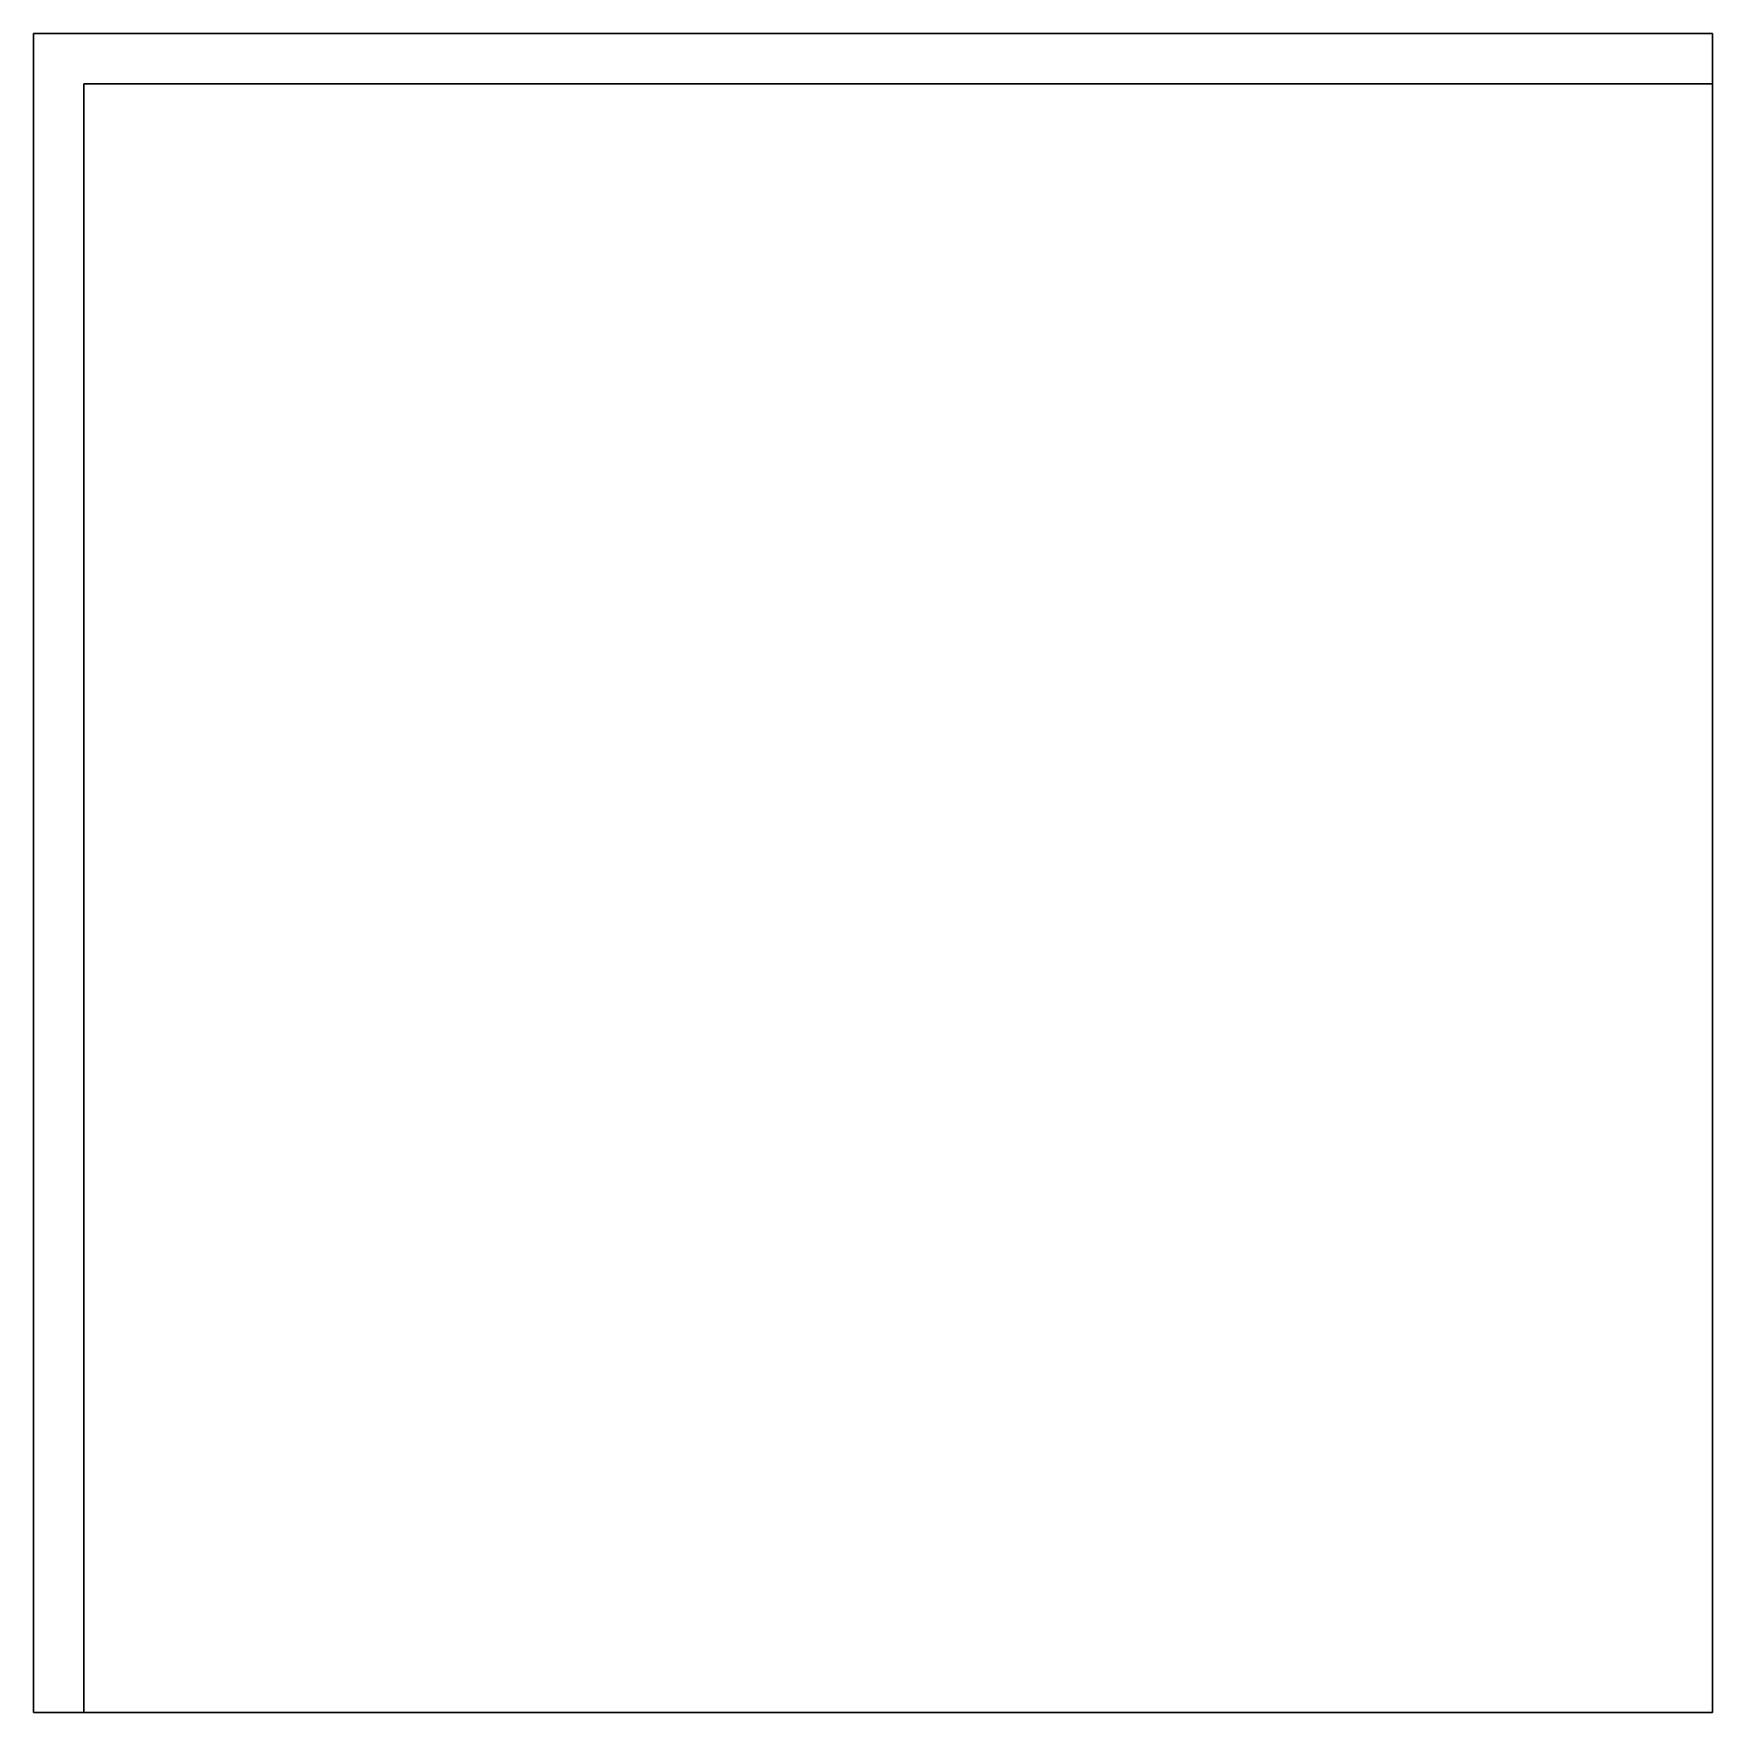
# Model space of a CAD drawing. Extents: x 0 to 5000, y -5000 to 0.
import ezdxf

# ---------------------------------------------------------------- set-up
doc = ezdxf.new("R2010")
doc.units = 0
for name, color, linetype in [('PAREDE_FACE_INFERIOR_MOVIMENTACAO', 7, 'CONTINUOUS'), ('PAREDE_FACE_PERFIL_MOVIMENTACAO_INDICEFORMA_0_INDICEFORMAPROCESSADA_0', 7, 'CONTINUOUS'), ('PAREDE_FACE_PERFIL_MOVIMENTACAO_INDICEFORMA_1_INDICEFORMAPROCESSADA_1', 7, 'CONTINUOUS'), ('PAREDE_FACE_PERFIL_MOVIMENTACAO_INDICEFORMA_2_INDICEFORMAPROCESSADA_2', 7, 'CONTINUOUS'), ('PAREDE_FACE_PERFIL_MOVIMENTACAO_INDICEFORMA_3_INDICEFORMAPROCESSADA_3', 7, 'CONTINUOUS'), ('PAREDE_FACE_PERFIL_MOVIMENTACAO_INDICEFORMA_4_INDICEFORMAPROCESSADA_4', 7, 'CONTINUOUS'), ('PAREDE_FACE_PERFIL_MOVIMENTACAO_INDICEFORMA_5_INDICEFORMAPROCESSADA_5', 7, 'CONTINUOUS'), ('PAREDE_FACE_SUPERIOR_MOVIMENTACAO', 7, 'CONTINUOUS'), ('PISOTETO_FACE_INFERIOR_MOVIMENTACAO', 7, 'CONTINUOUS'), ('PISOTETO_FACE_PERFIL_MOVIMENTACAO_INDICEFORMA_0_INDICEFORMAPROCESSADA_0', 7, 'CONTINUOUS'), ('PISOTETO_FACE_PERFIL_MOVIMENTACAO_INDICEFORMA_1_INDICEFORMAPROCESSADA_1', 7, 'CONTINUOUS'), ('PISOTETO_FACE_PERFIL_MOVIMENTACAO_INDICEFORMA_2_INDICEFORMAPROCESSADA_2', 7, 'CONTINUOUS'), ('PISOTETO_FACE_PERFIL_MOVIMENTACAO_INDICEFORMA_3_INDICEFORMAPROCESSADA_3', 7, 'CONTINUOUS'), ('PISOTETO_FACE_SUPERIOR_MOVIMENTACAO', 7, 'CONTINUOUS')]:
    doc.layers.add(name, color=color, linetype=linetype)

msp = doc.modelspace()

# ---------------------------------------------------------------- linework, layer by layer
at = {"layer": 'PAREDE_FACE_INFERIOR_MOVIMENTACAO'}
for points, invisible_edges in [([(0, 0, 5), (150, -150, 5), (0, -5000, 5), (0, 0, 5)], 3), ([(150, -150, 5), (0, 0, 5), (5000, 0, 5), (150, -150, 5)], 5), ([(150, -150, 5), (5000, 0, 5), (5000, -150, 5), (150, -150, 5)], 1), ([(150, -5000, 5), (0, -5000, 5), (150, -150, 5), (150, -5000, 5)], 2)]:
    msp.add_3dface(points, dxfattribs=dict(at, invisible_edges=invisible_edges))
at = {"layer": 'PAREDE_FACE_PERFIL_MOVIMENTACAO_INDICEFORMA_0_INDICEFORMAPROCESSADA_0', "invisible_edges": 1}
for points in [[(150, -150, 5), (150, -5000, 2605), (150, -5000, 5), (150, -150, 5)], [(150, -5000, 2605), (150, -150, 5), (150, -150, 2605), (150, -5000, 2605)]]:
    msp.add_3dface(points, dxfattribs=at)
at = {"layer": 'PAREDE_FACE_PERFIL_MOVIMENTACAO_INDICEFORMA_1_INDICEFORMAPROCESSADA_1', "invisible_edges": 1}
for points in [[(5000, -150, 2605), (150, -150, 5), (5000, -150, 5), (5000, -150, 2605)], [(150, -150, 5), (5000, -150, 2605), (150, -150, 2605), (150, -150, 5)]]:
    msp.add_3dface(points, dxfattribs=at)
at = {"layer": 'PAREDE_FACE_PERFIL_MOVIMENTACAO_INDICEFORMA_2_INDICEFORMAPROCESSADA_2', "invisible_edges": 1}
for points in [[(5000, 0, 5), (5000, -150, 2605), (5000, -150, 5), (5000, 0, 5)], [(5000, -150, 2605), (5000, 0, 5), (5000, 0, 2605), (5000, -150, 2605)]]:
    msp.add_3dface(points, dxfattribs=at)
at = {"layer": 'PAREDE_FACE_PERFIL_MOVIMENTACAO_INDICEFORMA_3_INDICEFORMAPROCESSADA_3', "invisible_edges": 1}
for points in [[(0, 0, 2605), (5000, 0, 5), (0, 0, 5), (0, 0, 2605)], [(5000, 0, 5), (0, 0, 2605), (5000, 0, 2605), (5000, 0, 5)]]:
    msp.add_3dface(points, dxfattribs=at)
at = {"layer": 'PAREDE_FACE_PERFIL_MOVIMENTACAO_INDICEFORMA_4_INDICEFORMAPROCESSADA_4', "invisible_edges": 1}
for points in [[(0, 0, 2605), (0, -5000, 5), (0, -5000, 2605), (0, 0, 2605)], [(0, -5000, 5), (0, 0, 2605), (0, 0, 5), (0, -5000, 5)]]:
    msp.add_3dface(points, dxfattribs=at)
at = {"layer": 'PAREDE_FACE_PERFIL_MOVIMENTACAO_INDICEFORMA_5_INDICEFORMAPROCESSADA_5', "invisible_edges": 1}
for points in [[(150, -5000, 2605), (0, -5000, 5), (150, -5000, 5), (150, -5000, 2605)], [(0, -5000, 5), (150, -5000, 2605), (0, -5000, 2605), (0, -5000, 5)]]:
    msp.add_3dface(points, dxfattribs=at)
at = {"layer": 'PAREDE_FACE_SUPERIOR_MOVIMENTACAO'}
for points, invisible_edges in [([(150, -5000, 2605), (0, 0, 2605), (0, -5000, 2605), (150, -5000, 2605)], 1), ([(0, 0, 2605), (150, -5000, 2605), (150, -150, 2605), (0, 0, 2605)], 5), ([(0, 0, 2605), (150, -150, 2605), (5000, 0, 2605), (0, 0, 2605)], 3), ([(5000, 0, 2605), (150, -150, 2605), (5000, -150, 2605), (5000, 0, 2605)], 1)]:
    msp.add_3dface(points, dxfattribs=dict(at, invisible_edges=invisible_edges))
at = {"layer": 'PISOTETO_FACE_INFERIOR_MOVIMENTACAO', "invisible_edges": 1}
for points in [[(5000, 0), (0, -5000), (0, 0), (5000, 0)], [(0, -5000), (5000, 0), (5000, -5000), (0, -5000)]]:
    msp.add_3dface(points, dxfattribs=at)
at = {"layer": 'PISOTETO_FACE_PERFIL_MOVIMENTACAO_INDICEFORMA_0_INDICEFORMAPROCESSADA_0', "invisible_edges": 1}
for points in [[(5000, -5000, 5), (0, -5000), (5000, -5000), (5000, -5000, 5)], [(0, -5000), (5000, -5000, 5), (0, -5000, 5), (0, -5000)]]:
    msp.add_3dface(points, dxfattribs=at)
at = {"layer": 'PISOTETO_FACE_PERFIL_MOVIMENTACAO_INDICEFORMA_1_INDICEFORMAPROCESSADA_1', "invisible_edges": 1}
for points in [[(5000, 0), (5000, -5000, 5), (5000, -5000), (5000, 0)], [(5000, -5000, 5), (5000, 0), (5000, 0, 5), (5000, -5000, 5)]]:
    msp.add_3dface(points, dxfattribs=at)
at = {"layer": 'PISOTETO_FACE_PERFIL_MOVIMENTACAO_INDICEFORMA_2_INDICEFORMAPROCESSADA_2', "invisible_edges": 1}
for points in [[(0, 0, 5), (5000, 0), (0, 0), (0, 0, 5)], [(5000, 0), (0, 0, 5), (5000, 0, 5), (5000, 0)]]:
    msp.add_3dface(points, dxfattribs=at)
at = {"layer": 'PISOTETO_FACE_PERFIL_MOVIMENTACAO_INDICEFORMA_3_INDICEFORMAPROCESSADA_3', "invisible_edges": 1}
for points in [[(0, 0, 5), (0, -5000), (0, -5000, 5), (0, 0, 5)], [(0, -5000), (0, 0, 5), (0, 0), (0, -5000)]]:
    msp.add_3dface(points, dxfattribs=at)
at = {"layer": 'PISOTETO_FACE_SUPERIOR_MOVIMENTACAO', "invisible_edges": 1}
for points in [[(5000, -5000, 5), (0, 0, 5), (0, -5000, 5), (5000, -5000, 5)], [(0, 0, 5), (5000, -5000, 5), (5000, 0, 5), (0, 0, 5)]]:
    msp.add_3dface(points, dxfattribs=at)

doc.saveas('drawing.dxf')
